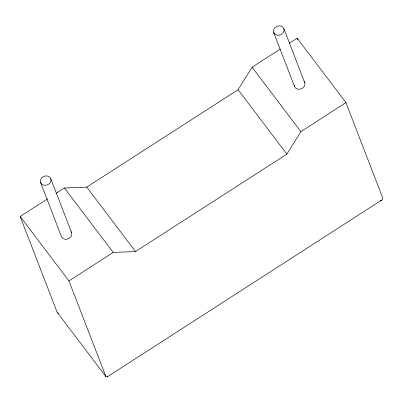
<?xml version="1.0" encoding="UTF-8"?>
<svg xmlns="http://www.w3.org/2000/svg" width="403" height="403" viewBox="0 0 403 403"><rect width="100%" height="100%" fill="white"/><g stroke="black" fill="none" stroke-linecap="round" stroke-linejoin="round"><path stroke-width="0.6" d="M55.972 193.44L64.399 188.015L86.726 187.118L238.067 89.708L252.066 67.22L280.367 49.005M105.934 376.639L68.953 280.901L113.203 252.419L135.534 251.522L286.871 154.107L300.87 131.625L345.945 102.609L297.142 38.204L289.278 43.267M47.544 198.865L20.15 216.497L57.176 312.3L106.14 376.921L107.198 376.886L107.818 376.195M107.198 376.886L382.472 199.586L382.739 197.964L345.945 102.609M380.377 200.759L381.636 200.241M57.518 312.753L58.541 313.67M252.066 67.22L300.87 131.625M238.067 89.708L286.871 154.107M86.726 187.118L135.534 251.522M64.399 188.015L113.203 252.419M20.15 216.497L68.953 280.901M297.142 38.204L297.817 39.962M283.883 28.699A5.446 4.609 -21.1 0 1 277.551 35.257A5.446 4.609 -21.1 0 1 274.876 27.726A5.446 4.609 -21.1 0 1 283.883 28.699L304.708 82.675M273.652 32.421L294.482 86.398M50.788 178.736A5.446 4.609 -21.1 0 1 44.451 185.289A5.446 4.609 -21.1 0 1 41.776 177.763A5.446 4.609 -21.1 0 1 50.788 178.736L71.613 232.707M40.557 182.458L61.382 236.435A5.446 4.609 -21.1 0 0 68.696 238.636A5.446 4.609 -21.1 0 0 71.039 231.649M304.134 81.613A5.446 4.609 -21.1 0 1 301.142 88.882A5.446 4.609 -21.1 0 1 294.255 85.209"/></g></svg>
